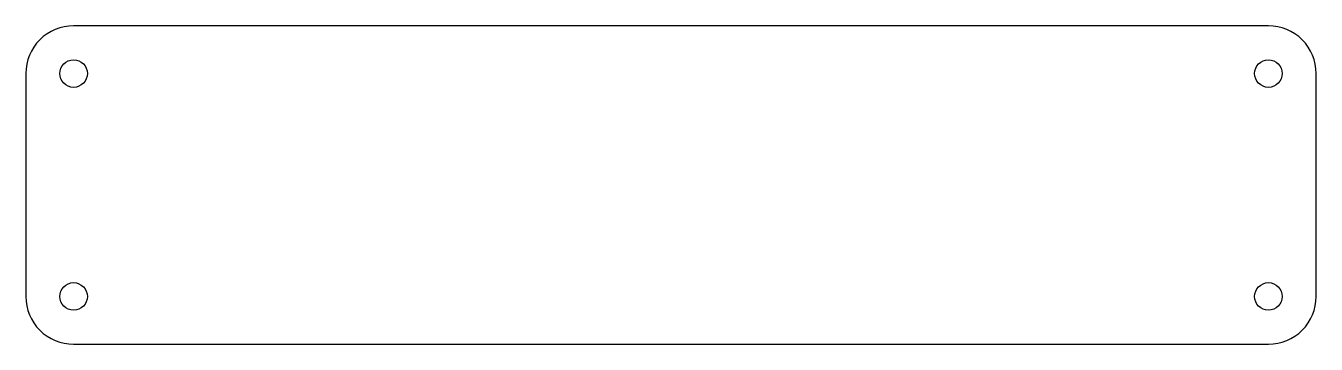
# Model space of a CAD drawing. Header units: inches. Extents: x -4.05 to 0, y 10.2 to 11.2.
import ezdxf

# ---------------------------------------------------------------- set-up
doc = ezdxf.new("R2010")
doc.units = ezdxf.units.IN
doc.header["$MEASUREMENT"] = 0

msp = doc.modelspace()

# ---------------------------------------------------------------- linework, layer by layer
msp.add_lwpolyline([(0, 11.05, 0.414214), (-0.15, 11.2), (-3.9, 11.2, 0.414214), (-4.05, 11.05), (-4.05, 10.35, 0.414214), (-3.9, 10.2), (-0.15, 10.2, 0.414214), (0, 10.35)], format="xyb", close=True)
for centre in [(-3.9, 11.05), (-0.15, 11.05), (-3.9, 10.35), (-0.15, 10.35)]:
    msp.add_circle(centre, 0.0433)

doc.saveas('drawing.dxf')
